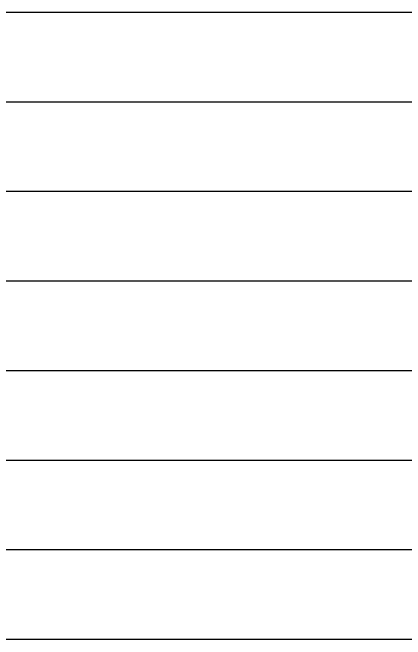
# Model space of a CAD drawing. Extents: x -518115 to 389031, y -231062 to 1628073.
# Drawn here: x 70297 to 74956, y 852533 to 859967 of the extents above; entities that cross this region are included whole.
import ezdxf

# ---------------------------------------------------------------- set-up
doc = ezdxf.new("R2010")
doc.units = 0
doc.header["$LTSCALE"] = 1000
doc.header["$MEASUREMENT"] = 0
doc.layers.add('Defpoint', color=7, linetype='Continuous')

msp = doc.modelspace()

# ---------------------------------------------------------------- linework, layer by layer
at = {"layer": 'Defpoint', "color": 252}
for p, q in [((75119, 859967.2), (1514.1, 859967.2)), ((75119, 858905.3), (1514.1, 858905.3)), ((75119, 857843.3), (1514.1, 857843.3)), ((75119, 856781.3), (1514.1, 856781.3)), ((75119, 855719.3), (1514.1, 855719.3)), ((75119, 854657.4), (1514.1, 854657.4)), ((75119, 853595.4), (1514.1, 853595.4)), ((75119, 852533.4), (1514.1, 852533.4))]:
    msp.add_line(p, q, dxfattribs=at)

doc.saveas('drawing.dxf')
